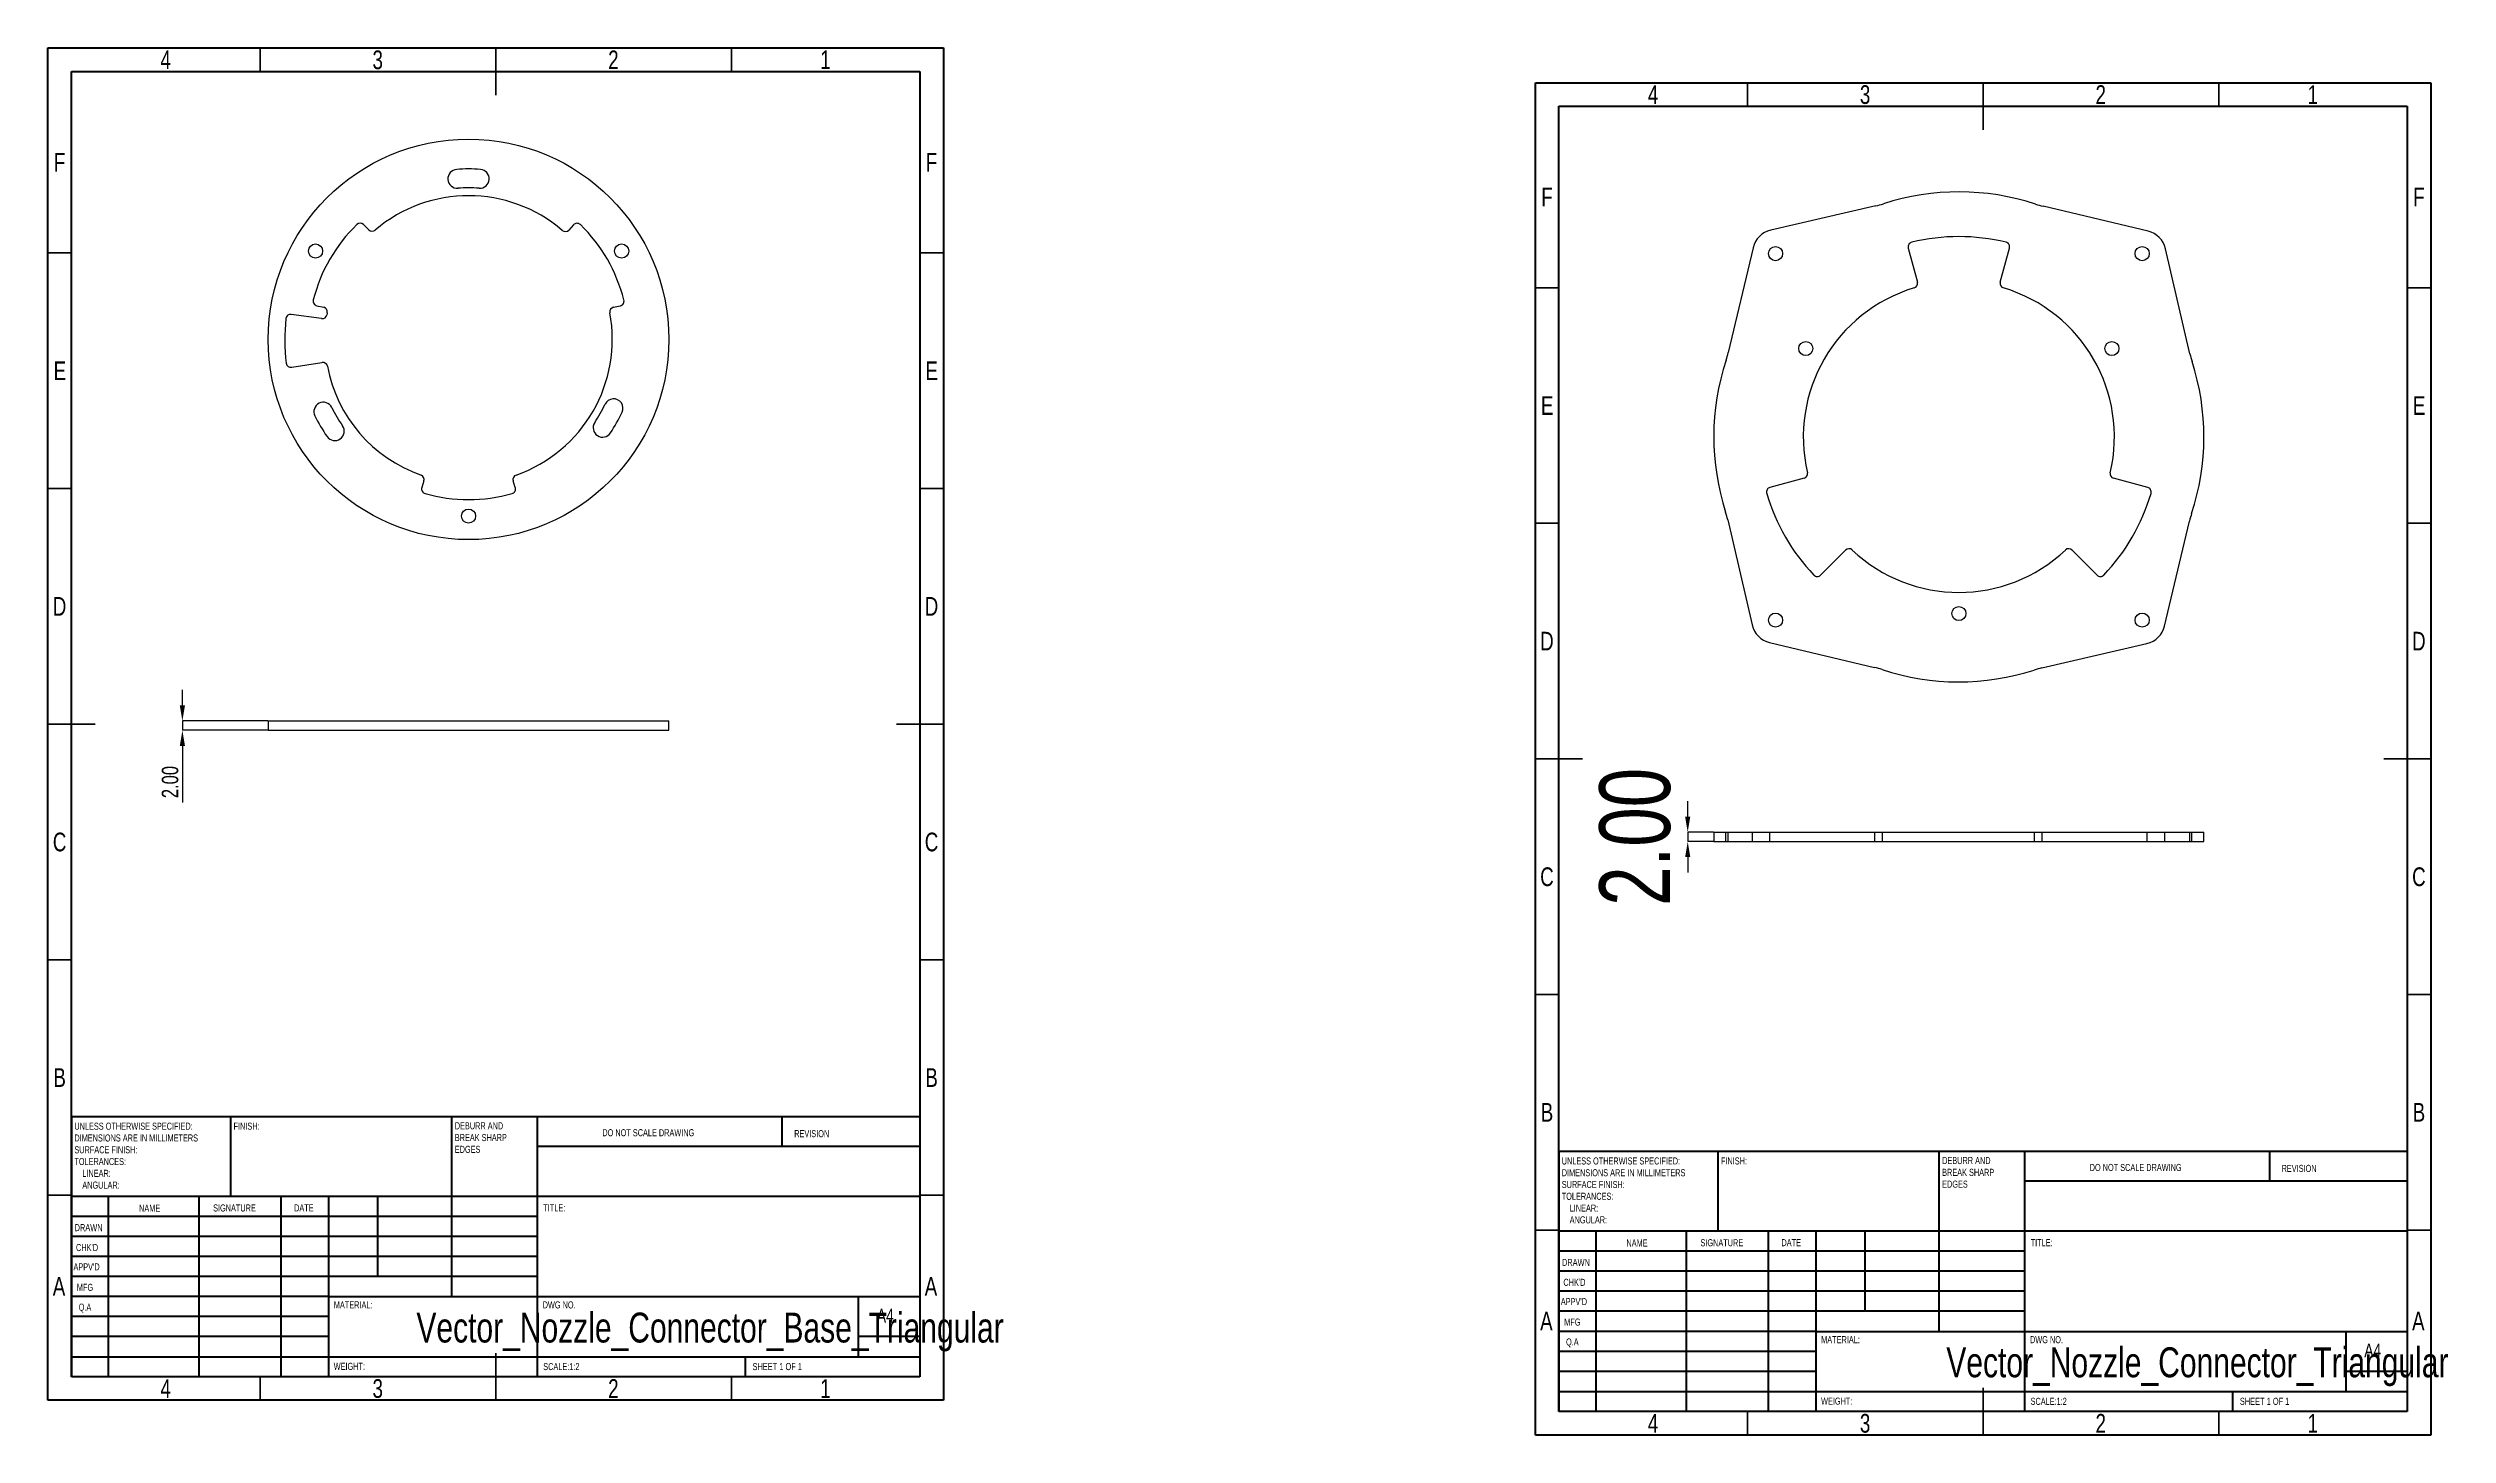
# Model space of a CAD drawing. Header units: inches. Extents: x -8 to 2414, y -1726 to 585.
# Drawn here: x 1895 to 2405, y -852 to -557 of the extents above; entities that cross this region are included whole.
import ezdxf

# ---------------------------------------------------------------- set-up
doc = ezdxf.new("R2010")
doc.units = ezdxf.units.IN
doc.header["$MEASUREMENT"] = 0
doc.styles.add('SLDTEXTSTYLE0', font='TXT', dxfattribs={"width": 0.75})
doc.styles.add('SLDTEXTSTYLE1', font='TXT', dxfattribs={"width": 0.686449})
doc.styles.add('SLDTEXTSTYLE2', font='TXT', dxfattribs={"width": 0.6875})
doc.dimstyles.new('SLDDIMSTYLE1', dxfattribs={"dimtxt": 15, "dimasz": 3.302, "dimexe": 0, "dimexo": 0.0625, "dimgap": 3.75, "dimtad": 1, "dimrnd": 1e-09, "dimzin": 4, "dimdsep": 46, "dimtxsty": 'SLDTEXTSTYLE0', "dimsah": 1, "dimcen": 0.09, "dimadec": 0, "dimazin": 1, "dimtfac": 1, "dimtmove": 0, "dimatfit": 0, "dimfxl": 0, "dimfrac": 2, "dimtolj": 1, "dimtzin": 12, "dimarcsym": 0})
doc.dimstyles.new('SLDDIMSTYLE2', dxfattribs={"dimtxt": 3.5, "dimasz": 3.302, "dimexe": 0, "dimexo": 0.0625, "dimgap": 0.875, "dimtad": 1, "dimrnd": 1e-09, "dimzin": 4, "dimdsep": 46, "dimtxsty": 'SLDTEXTSTYLE0', "dimsah": 1, "dimcen": 0.09, "dimadec": 0, "dimazin": 1, "dimtfac": 1, "dimtmove": 0, "dimatfit": 0, "dimfxl": 0, "dimfrac": 2, "dimtolj": 1, "dimtzin": 12, "dimarcsym": 0})

# ---------------------------------------------------------------- blocks, each defined once
blk = doc.blocks.new('SW_NOTE_0')
at = {"color": 0, "linetype": 'Continuous', "lineweight": 0, "char_height": 1.5, "attachment_point": 1, "style": 'SLDTEXTSTYLE0'}
for s, insert in [('UNLESS OTHERWISE SPECIFIED:', (0, 1.93)), ('SURFACE FINISH:', (0, -3.07)), ('DIMENSIONS ARE IN MILLIMETERS', (0, -0.57)), ('TOLERANCES:', (0, -5.57)), ('LINEAR:', (1.69, -8.07)), ('ANGULAR:', (1.69, -10.57))]:
    blk.add_mtext(s, dxfattribs=dict(at, insert=insert))
blk = doc.blocks.new('SW_NOTE_0_1')
at = {"color": 0, "linetype": 'Continuous', "lineweight": 0, "char_height": 1.5, "attachment_point": 1, "style": 'SLDTEXTSTYLE0'}
for s, insert in [('DEBURR AND', (0, 1.93)), ('BREAK SHARP', (0, -0.57)), ('EDGES', (0, -3.07))]:
    blk.add_mtext(s, dxfattribs=dict(at, insert=insert))
blk = doc.blocks.new('*D314')
at = {"color": 0, "linetype": 'Continuous', "lineweight": -2, "transparency": 16777216}
for p, q in [((1923.85, -696.69), (1923.85, -693.39)), ((1942.01, -699.99), (1923.85, -699.99)), ((1923.85, -699.99), (1923.85, -701.99)), ((1942.01, -701.99), (1923.85, -701.99)), ((1923.85, -705.29), (1923.85, -717.34))]:
    blk.add_line(p, q, dxfattribs=at)
at = {"color": 0, "linetype": 'Continuous', "transparency": 16777216}
for points in [[(1923.3, -696.69), (1924.4, -696.69), (1923.85, -699.99)], [(1923.3, -705.29), (1924.4, -705.29), (1923.85, -701.99)]]:
    blk.add_solid(points, dxfattribs=at)
at = {"layer": 'Defpoints', "color": 0, "linetype": 'Continuous', "transparency": 16777216}
for p in [(1923.85, -701.99), (1942.07, -699.99), (1942.07, -701.99)]:
    blk.add_point(p, dxfattribs=at)
at = {"color": 0, "linetype": 'Continuous', "lineweight": 18, "transparency": 16777216, "insert": (1919.48, -712.97), "char_height": 3.5, "attachment_point": 2, "rotation": 90, "style": 'SLDTEXTSTYLE0'}
blk.add_mtext('\\A1;2.00', dxfattribs=at)
blk = doc.blocks.new('*D316')
at = {"color": 0, "linetype": 'Continuous', "lineweight": -2, "transparency": 16777216}
for p, q in [((2243.24, -720.3), (2243.24, -716.99)), ((2248.71, -723.6), (2243.24, -723.6)), ((2243.24, -723.6), (2243.24, -725.6)), ((2248.71, -725.6), (2243.24, -725.6)), ((2243.24, -728.9), (2243.24, -732.2))]:
    blk.add_line(p, q, dxfattribs=at)
at = {"color": 0, "linetype": 'Continuous', "transparency": 16777216}
for points in [[(2242.69, -720.3), (2243.79, -720.3), (2243.24, -723.6)], [(2242.69, -728.9), (2243.79, -728.9), (2243.24, -725.6)]]:
    blk.add_solid(points, dxfattribs=at)
at = {"layer": 'Defpoints', "color": 0, "linetype": 'Continuous', "transparency": 16777216}
for p in [(2243.24, -725.6), (2248.77, -723.6), (2248.77, -725.6)]:
    blk.add_point(p, dxfattribs=at)
at = {"color": 0, "linetype": 'Continuous', "lineweight": 18, "transparency": 16777216, "insert": (2224.49, -724.6), "char_height": 15, "attachment_point": 2, "rotation": 90, "style": 'SLDTEXTSTYLE0'}
blk.add_mtext('\\A1;2.00', dxfattribs=at)
blk = doc.blocks.new('RTU6TU67')
at = {"color": 7, "linetype": 'Continuous', "lineweight": 25}
for p, q in [((1963.42, -595.77), (1962.29, -594.64)), ((2006.86, -594.7), (2005.84, -595.81)), ((1953.4, -614.62), (1946.96, -613.71)), ((1952.37, -611.88), (1953.83, -612.21)), ((2015.31, -612.21), (2016.77, -611.88)), ((1947.05, -624.94), (1953.47, -623.93)), ((1975.1, -649.05), (1974.65, -650.48)), ((1994.49, -650.48), (1994.04, -649.05))]:
    blk.add_line(p, q, dxfattribs=at)
for centre, radius in [((1984.57, -619.02), 42.5), ((1952.1, -600.27), 1.5), ((2017.05, -600.27), 1.5), ((1984.57, -656.52), 1.5)]:
    blk.add_circle(centre, radius, dxfattribs=at)
for centre, radius, start, end in [((1982.19, -584.93), 2, 94, 274), ((1984.57, -619.02), 36.17, 86, 94), ((1986.96, -584.93), 2, 266, 86), ((1984.57, -619.02), 30.5, 49.3192, 130.4788), ((1984.57, -619.02), 32.17, 86, 94), ((1984.57, -619.02), 34, 134.1613, 165.7635), ((1961.58, -595.35), 1, 45, 134.1613), ((1964.12, -595.06), 1, 225, 310.4788), ((2007.59, -595.38), 1, 45.7635, 137.5), ((1984.57, -619.02), 34, 14.2365, 45.7635), ((2005.11, -595.13), 1, 229.3192, 317.5), ((1952.59, -610.9), 1, 165.7635, 257.5), ((2016.56, -610.9), 1, 282.5, 14.2365), ((1984.57, -619.02), 39, 173.4767, 187.4608), ((1946.82, -614.7), 1, 81.9687, 173.4767), ((1953.54, -613.63), 1, 261.9687, 350.1495), ((1953.62, -613.18), 1, 349.3192, 77.5), ((1984.57, -619.02), 30.5, 169.3192, 170.1495), ((1984.57, -619.02), 30.5, 289.3192, 10.6808), ((2015.53, -613.18), 1, 102.5, 190.6808), ((1946.89, -623.95), 1, 187.4608, 278.9687), ((1953.63, -624.92), 1, 10.7879, 98.9687), ((1984.57, -619.02), 30.5, 190.7879, 250.6808), ((1953.75, -634.36), 2, 26.4687, 206.4687), ((1984.57, -619.02), 36.43, 206.4687, 214.4687), ((1984.57, -619.02), 32.43, 206.4687, 214.4687), ((1984.57, -619.02), 32.06, 326.6036, 334.6036), ((2015.34, -633.63), 2, 334.6036, 154.6036), ((1984.57, -619.02), 36.06, 326.6036, 334.6036), ((1956.19, -638.5), 2, 214.4687, 34.4687), ((2013.01, -637.77), 2, 146.6036, 326.6036), ((1974.15, -648.75), 1, 342.5, 70.6808), ((1975.61, -650.78), 1, 162.5, 254.2365), ((1984.57, -619.02), 34, 254.2365, 285.7635), ((1993.54, -650.78), 1, 285.7635, 17.5), ((1994.99, -648.75), 1, 109.3192, 197.5)]:
    blk.add_arc(centre, radius, start, end, dxfattribs=at)
blk = doc.blocks.new('TYTRY54')
at = {"color": 7, "linetype": 'Continuous', "lineweight": 25}
for p, q in [((2283.14, -590.68), (2260.85, -595.84)), ((2340.92, -596.06), (2318.67, -590.78)), ((2257.12, -599.56), (2251.84, -621.81)), ((2290.03, -599.63), (2291.97, -606.88)), ((2309.56, -606.88), (2311.51, -599.63)), ((2349.79, -622.07), (2344.64, -599.79)), ((2267.94, -648.5), (2260.69, -650.44)), ((2340.84, -650.44), (2333.6, -648.5)), ((2251.74, -657.34), (2256.9, -679.62)), ((2344.42, -679.86), (2349.7, -657.6)), ((2271.43, -669.04), (2276.74, -663.74)), ((2324.8, -663.74), (2330.11, -669.04)), ((2260.62, -683.36), (2282.87, -688.64)), ((2318.4, -688.73), (2340.68, -683.57))]:
    blk.add_line(p, q, dxfattribs=at)
for centre in [(2261.88, -600.82), (2339.66, -600.82), (2268.29, -620.96), (2333.24, -620.96), (2261.88, -678.6), (2300.77, -677.21), (2339.66, -678.6)]:
    blk.add_circle(centre, 1.5, dxfattribs=at)
for centre, radius, start, end in [((2278.62, -571.2), 20, 283.0367, 287.9131), ((2300.77, -639.71), 52, 71.7789, 107.9131), ((2323.28, -571.32), 20, 251.7789, 256.6553), ((2261.98, -600.71), 5, 103.0367, 166.6553), ((2291, -599.37), 1, 103.6192, 195), ((2300.77, -639.71), 42.5, 76.3808, 103.6192), ((2310.54, -599.37), 1, 345, 76.3808), ((2339.76, -600.92), 5, 13.0367, 76.6553), ((2300.77, -639.71), 33, 106.6854, 193.3146), ((2291.01, -607.14), 1, 286.6854, 15), ((2310.53, -607.14), 1, 165, 253.3146), ((2300.77, -639.71), 33, 346.6854, 73.3146), ((2300.77, -639.71), 52, 161.7789, 197.9131), ((2232.38, -617.19), 20, 341.7789, 346.6553), ((2369.28, -617.56), 20, 193.0367, 197.9131), ((2300.77, -639.71), 52, 341.7789, 17.9131), ((2260.95, -651.41), 1, 105, 196.3808), ((2300.77, -639.71), 42.5, 196.3808, 223.6192), ((2267.68, -647.54), 1, 285, 13.3146), ((2300.77, -639.71), 42.5, 316.3808, 343.6192), ((2333.86, -647.54), 1, 166.6854, 255), ((2340.58, -651.41), 1, 343.6192, 75), ((2232.26, -661.85), 20, 13.0367, 17.9131), ((2369.16, -662.22), 20, 161.7789, 166.6553), ((2277.44, -664.44), 1, 46.6854, 135), ((2300.77, -639.71), 33, 226.6854, 313.3146), ((2324.09, -664.44), 1, 45, 133.3146), ((2270.73, -668.34), 1, 223.6192, 315), ((2330.81, -668.34), 1, 225, 316.3808), ((2261.77, -678.49), 5, 193.0367, 256.6553), ((2339.56, -678.7), 5, 283.0367, 346.6553), ((2278.26, -708.1), 20, 71.7789, 76.6553), ((2300.77, -639.71), 52, 251.7789, 287.9131), ((2322.91, -708.22), 20, 103.0367, 107.9131)]:
    blk.add_arc(centre, radius, start, end, dxfattribs=at)

msp = doc.modelspace()

# ---------------------------------------------------------------- linework, layer by layer
at = {"color": 7, "linetype": 'Continuous', "lineweight": 70}
for p, q in [((1895.338, -844.173), (1895.338, -557.173)), ((1895.338, -557.173), (2085.338, -557.173)), ((2085.338, -557.173), (2085.338, -844.173)), ((1900.338, -839.173), (1900.338, -562.173)), ((1900.338, -562.173), (2080.338, -562.173)), ((2080.338, -562.173), (2080.338, -839.173)), ((2210.917, -851.55), (2210.917, -564.55)), ((2210.917, -564.55), (2400.917, -564.55)), ((2400.917, -564.55), (2400.917, -851.55)), ((2215.917, -846.55), (2215.917, -569.55)), ((2215.917, -569.55), (2395.917, -569.55)), ((2395.917, -569.55), (2395.917, -846.55)), ((2080.338, -839.173), (1900.338, -839.173)), ((2085.338, -844.173), (1895.338, -844.173)), ((2395.917, -846.55), (2215.917, -846.55)), ((2400.917, -851.55), (2210.917, -851.55))]:
    msp.add_line(p, q, dxfattribs=at)
at = {"color": 7, "linetype": 'Continuous', "lineweight": 35}
for p, q in [((1940.338, -562.173), (1940.338, -557.173)), ((1990.338, -557.173), (1990.338, -567.173)), ((1990.338, -562.173), (1990.338, -557.173)), ((2040.338, -562.173), (2040.338, -557.173)), ((2255.917, -569.55), (2255.917, -564.55)), ((2305.917, -564.55), (2305.917, -574.55)), ((2305.917, -569.55), (2305.917, -564.55)), ((2355.917, -569.55), (2355.917, -564.55)), ((1900.338, -600.673), (1895.338, -600.673)), ((2080.338, -600.673), (2085.338, -600.673)), ((2215.917, -608.05), (2210.917, -608.05)), ((2395.917, -608.05), (2400.917, -608.05)), ((1900.338, -650.673), (1895.338, -650.673)), ((2080.338, -650.673), (2085.338, -650.673)), ((2215.917, -658.05), (2210.917, -658.05)), ((2395.917, -658.05), (2400.917, -658.05)), ((1895.338, -700.673), (1905.338, -700.673)), ((1900.338, -700.673), (1895.338, -700.673)), ((2085.338, -700.673), (2075.338, -700.673)), ((2080.338, -700.673), (2085.338, -700.673)), ((2210.917, -708.05), (2220.917, -708.05)), ((2215.917, -708.05), (2210.917, -708.05)), ((2400.917, -708.05), (2390.917, -708.05)), ((2395.917, -708.05), (2400.917, -708.05)), ((1900.338, -750.673), (1895.338, -750.673)), ((2080.338, -750.673), (2085.338, -750.673)), ((2215.917, -758.05), (2210.917, -758.05)), ((2395.917, -758.05), (2400.917, -758.05)), ((1900.338, -800.673), (1895.338, -800.673)), ((2080.338, -800.673), (2085.338, -800.673)), ((2215.917, -808.05), (2210.917, -808.05)), ((2395.917, -808.05), (2400.917, -808.05)), ((1990.338, -844.173), (1990.338, -834.173)), ((1940.338, -839.173), (1940.338, -844.173)), ((1990.338, -839.173), (1990.338, -844.173)), ((2040.338, -839.173), (2040.338, -844.173)), ((2305.917, -851.55), (2305.917, -841.55)), ((2255.917, -846.55), (2255.917, -851.55)), ((2305.917, -846.55), (2305.917, -851.55)), ((2355.917, -846.55), (2355.917, -851.55))]:
    msp.add_line(p, q, dxfattribs=at)
at = {"color": 7, "linetype": 'Continuous', "lineweight": 25}
for p, q in [((1942.072, -699.989), (1942.072, -701.989)), ((1942.072, -699.989), (1984.572, -699.989)), ((1942.072, -701.989), (1984.572, -701.989)), ((1984.572, -699.989), (2027.072, -699.989)), ((1984.572, -701.989), (2027.072, -701.989)), ((2027.072, -701.989), (2027.072, -699.989)), ((2248.769, -723.599), (2248.769, -725.599)), ((2248.769, -723.599), (2251.29, -723.599)), ((2248.769, -725.599), (2251.29, -725.599)), ((2251.29, -723.599), (2251.29, -725.599)), ((2251.29, -723.599), (2251.744, -723.599)), ((2251.29, -725.599), (2251.744, -725.599)), ((2251.744, -723.599), (2251.744, -725.599)), ((2251.744, -723.599), (2256.903, -723.599)), ((2251.744, -725.599), (2256.903, -725.599)), ((2256.903, -723.599), (2256.903, -725.599)), ((2256.903, -723.599), (2260.62, -723.599)), ((2256.903, -725.599), (2260.62, -725.599)), ((2260.62, -723.599), (2260.62, -725.599)), ((2260.62, -723.599), (2282.872, -723.599)), ((2260.62, -725.599), (2282.872, -725.599)), ((2282.872, -723.599), (2282.872, -725.599)), ((2282.872, -723.599), (2284.509, -723.599)), ((2282.872, -725.599), (2284.509, -725.599)), ((2284.509, -723.599), (2284.509, -725.599)), ((2284.509, -723.599), (2316.763, -723.599)), ((2284.509, -725.599), (2316.763, -725.599)), ((2316.763, -723.599), (2316.763, -725.599)), ((2316.763, -723.599), (2318.403, -723.599)), ((2316.763, -725.599), (2318.403, -725.599)), ((2318.403, -723.599), (2318.403, -725.599)), ((2318.403, -723.599), (2340.683, -723.599)), ((2318.403, -725.599), (2340.683, -725.599)), ((2340.683, -723.599), (2340.683, -725.599)), ((2340.683, -723.599), (2344.42, -723.599)), ((2340.683, -725.599), (2344.42, -725.599)), ((2344.42, -723.599), (2344.42, -725.599)), ((2344.42, -723.599), (2349.699, -723.599)), ((2344.42, -725.599), (2349.699, -725.599)), ((2349.699, -723.599), (2349.699, -725.599)), ((2349.699, -723.599), (2350.162, -723.599)), ((2349.699, -725.599), (2350.162, -725.599)), ((2350.162, -723.599), (2350.162, -725.599)), ((2350.162, -723.599), (2352.769, -723.599)), ((2350.162, -725.599), (2352.769, -725.599)), ((2352.769, -725.599), (2352.769, -723.599))]:
    msp.add_line(p, q, dxfattribs=at)
at = {"color": 7, "linetype": 'Continuous', "lineweight": 50}
for p, q in [((1900.338, -783.923), (2080.338, -783.923)), ((1900.338, -783.923), (1900.338, -839.173)), ((1934.138, -800.923), (1934.138, -783.923)), ((1980.938, -783.923), (1980.938, -822.173)), ((1999.138, -783.923), (1999.138, -839.173)), ((2051.138, -790.298), (2051.138, -783.923)), ((2080.338, -790.298), (1999.138, -790.298)), ((2215.917, -791.3), (2395.917, -791.3)), ((2215.917, -791.3), (2215.917, -846.55)), ((2249.717, -808.3), (2249.717, -791.3)), ((2296.517, -791.3), (2296.517, -829.55)), ((2314.717, -791.3), (2314.717, -846.55)), ((2366.717, -797.675), (2366.717, -791.3)), ((2395.917, -797.675), (2314.717, -797.675)), ((2080.338, -800.923), (1900.338, -800.923)), ((1908.138, -800.923), (1908.138, -839.173)), ((1927.329, -800.923), (1927.329, -839.173)), ((1944.737, -800.923), (1944.737, -839.173)), ((1954.938, -839.173), (1954.938, -800.923)), ((1965.338, -817.923), (1965.338, -800.923)), ((1999.138, -805.173), (1900.338, -805.173)), ((1999.138, -809.423), (1900.338, -809.423)), ((2395.917, -808.3), (2215.917, -808.3)), ((2223.717, -808.3), (2223.717, -846.55)), ((2242.908, -808.3), (2242.908, -846.55)), ((2260.316, -808.3), (2260.316, -846.55)), ((2270.517, -846.55), (2270.517, -808.3)), ((2280.917, -825.3), (2280.917, -808.3)), ((1999.138, -813.673), (1900.338, -813.673)), ((2314.717, -812.55), (2215.917, -812.55)), ((1999.138, -817.923), (1900.338, -817.923)), ((2314.717, -816.8), (2215.917, -816.8)), ((1954.938, -822.173), (1900.338, -822.173)), ((1954.938, -822.173), (2080.338, -822.173)), ((2067.338, -834.923), (2067.338, -822.173)), ((2314.717, -821.05), (2215.917, -821.05)), ((1954.938, -826.423), (1900.338, -826.423)), ((2314.717, -825.3), (2215.917, -825.3)), ((2270.517, -829.55), (2215.917, -829.55)), ((2270.517, -829.55), (2395.917, -829.55)), ((2382.917, -842.3), (2382.917, -829.55)), ((1954.938, -830.673), (1900.338, -830.673)), ((1900.338, -834.923), (2080.338, -834.923)), ((2043.338, -839.173), (2043.338, -834.923)), ((2080.338, -830.673), (2067.338, -830.673)), ((2270.517, -833.801), (2215.917, -833.801)), ((2270.517, -838.05), (2215.917, -838.05)), ((2395.917, -838.05), (2382.917, -838.05)), ((2215.917, -842.3), (2395.917, -842.3)), ((2358.917, -846.55), (2358.917, -842.3))]:
    msp.add_line(p, q, dxfattribs=at)

# ---------------------------------------------------------------- block references
at = {"color": 3}
for name in ['RTU6TU67', 'TYTRY54']:
    msp.add_blockref(name, (0, 0), dxfattribs=at)
at = {"color": 7, "linetype": 'Continuous', "lineweight": 0}
for name, p in [('SW_NOTE_0', (1900.932, -787.186)), ('SW_NOTE_0_1', (1981.648, -787.104)), ('SW_NOTE_0', (2216.51, -794.563)), ('SW_NOTE_0_1', (2297.226, -794.481))]:
    msp.add_blockref(name, p, dxfattribs=at)

# ---------------------------------------------------------------- texts
for s, insert, char_height, attachment_point, style in [('4', (1920.298, -557.699), 3.969, 2, 'SLDTEXTSTYLE0'), ('3', (1965.298, -557.699), 3.969, 2, 'SLDTEXTSTYLE0'), ('2', (2015.298, -557.699), 3.969, 2, 'SLDTEXTSTYLE0'), ('1', (2060.298, -557.699), 3.969, 2, 'SLDTEXTSTYLE0'), ('4', (2235.877, -565.077), 3.969, 2, 'SLDTEXTSTYLE0'), ('3', (2280.877, -565.077), 3.969, 2, 'SLDTEXTSTYLE0'), ('2', (2330.877, -565.077), 3.969, 2, 'SLDTEXTSTYLE0'), ('1', (2375.877, -565.077), 3.969, 2, 'SLDTEXTSTYLE0'), ('F', (1897.796, -579.449), 3.969, 2, 'SLDTEXTSTYLE0'), ('F', (2082.796, -579.449), 3.969, 2, 'SLDTEXTSTYLE0'), ('F', (2213.374, -586.827), 3.969, 2, 'SLDTEXTSTYLE0'), ('F', (2398.374, -586.827), 3.969, 2, 'SLDTEXTSTYLE0'), ('E', (1897.846, -623.699), 3.969, 2, 'SLDTEXTSTYLE0'), ('E', (2082.846, -623.699), 3.969, 2, 'SLDTEXTSTYLE0'), ('E', (2213.425, -631.077), 3.969, 2, 'SLDTEXTSTYLE0'), ('E', (2398.425, -631.077), 3.969, 2, 'SLDTEXTSTYLE0'), ('D', (1897.791, -673.699), 3.969, 2, 'SLDTEXTSTYLE0'), ('D', (2082.791, -673.699), 3.969, 2, 'SLDTEXTSTYLE0'), ('D', (2213.369, -681.077), 3.969, 2, 'SLDTEXTSTYLE0'), ('D', (2398.369, -681.077), 3.969, 2, 'SLDTEXTSTYLE0'), ('C', (1897.797, -723.699), 3.969, 2, 'SLDTEXTSTYLE0'), ('C', (2082.797, -723.699), 3.969, 2, 'SLDTEXTSTYLE0'), ('C', (2213.375, -731.077), 3.969, 2, 'SLDTEXTSTYLE0'), ('C', (2398.375, -731.077), 3.969, 2, 'SLDTEXTSTYLE0'), ('B', (1897.809, -773.699), 3.969, 2, 'SLDTEXTSTYLE0'), ('B', (2082.809, -773.699), 3.969, 2, 'SLDTEXTSTYLE0'), ('B', (2213.387, -781.077), 3.969, 2, 'SLDTEXTSTYLE0'), ('B', (2398.387, -781.077), 3.969, 2, 'SLDTEXTSTYLE0'), ('FINISH:', (1934.71, -785.254), 1.5, 1, 'SLDTEXTSTYLE0'), ('DO NOT SCALE DRAWING', (2012.953, -786.64), 1.5, 1, 'SLDTEXTSTYLE0'), ('REVISION', (2053.666, -786.838), 1.5, 1, 'SLDTEXTSTYLE0'), ('FINISH:', (2250.288, -792.631), 1.5, 1, 'SLDTEXTSTYLE0'), ('DO NOT SCALE DRAWING', (2328.531, -794.017), 1.5, 1, 'SLDTEXTSTYLE0'), ('REVISION', (2369.244, -794.216), 1.5, 1, 'SLDTEXTSTYLE0'), ('NAME', (1914.661, -802.672), 1.5, 1, 'SLDTEXTSTYLE0'), ('SIGNATURE', (1930.372, -802.611), 1.5, 1, 'SLDTEXTSTYLE0'), ('DATE', (1947.553, -802.597), 1.5, 1, 'SLDTEXTSTYLE0'), ('TITLE:', (2000.428, -802.597), 1.5, 1, 'SLDTEXTSTYLE0'), ('DRAWN', (1900.982, -806.788), 1.5, 1, 'SLDTEXTSTYLE1'), ("CHK'D", (1901.278, -811.011), 1.5, 1, 'SLDTEXTSTYLE0'), ('DRAWN', (2216.56, -814.166), 1.5, 1, 'SLDTEXTSTYLE1'), ('NAME', (2230.239, -810.049), 1.5, 1, 'SLDTEXTSTYLE0'), ('SIGNATURE', (2245.95, -809.989), 1.5, 1, 'SLDTEXTSTYLE0'), ('DATE', (2263.131, -809.974), 1.5, 1, 'SLDTEXTSTYLE0'), ('TITLE:', (2316.007, -809.974), 1.5, 1, 'SLDTEXTSTYLE0'), ('A', (1897.678, -818.006), 3.969, 2, 'SLDTEXTSTYLE0'), ("APPV'D", (1900.74, -815.107), 1.5, 1, 'SLDTEXTSTYLE0'), ('MFG', (1901.462, -819.457), 1.5, 1, 'SLDTEXTSTYLE0'), ('A', (2082.678, -818.006), 3.969, 2, 'SLDTEXTSTYLE0'), ("CHK'D", (2216.856, -818.389), 1.5, 1, 'SLDTEXTSTYLE0'), ('Q.A', (1901.847, -823.669), 1.5, 1, 'SLDTEXTSTYLE0'), ('MATERIAL:', (1955.984, -823.187), 1.5, 1, 'SLDTEXTSTYLE0'), ('DWG NO.', (2000.291, -823.187), 1.5, 1, 'SLDTEXTSTYLE0'), ('A4', (2071.209, -824.767), 2.9104, 1, 'SLDTEXTSTYLE0'), ("APPV'D", (2216.318, -822.485), 1.5, 1, 'SLDTEXTSTYLE0'), ('Vector_Nozzle_Connector_Base_Triangular', (2035.806, -825.566), 6.35, 2, 'SLDTEXTSTYLE0'), ('A', (2213.256, -825.383), 3.969, 2, 'SLDTEXTSTYLE0'), ('MFG', (2217.041, -826.835), 1.5, 1, 'SLDTEXTSTYLE0'), ('A', (2398.256, -825.383), 3.969, 2, 'SLDTEXTSTYLE0'), ('Q.A', (2217.426, -831.046), 1.5, 1, 'SLDTEXTSTYLE0'), ('MATERIAL:', (2271.563, -830.564), 1.5, 1, 'SLDTEXTSTYLE0'), ('Vector_Nozzle_Connector_Triangular', (2351.382, -832.944), 6.35, 2, 'SLDTEXTSTYLE0'), ('DWG NO.', (2315.87, -830.564), 1.5, 1, 'SLDTEXTSTYLE0'), ('A4', (2386.788, -832.144), 2.9104, 1, 'SLDTEXTSTYLE0'), ('4', (1920.298, -839.699), 3.969, 2, 'SLDTEXTSTYLE0'), ('WEIGHT:', (1955.956, -836.224), 1.4986, 1, 'SLDTEXTSTYLE0'), ('3', (1965.298, -839.699), 3.969, 2, 'SLDTEXTSTYLE0'), ('SCALE:1:2', (2000.412, -836.273), 1.5, 1, 'SLDTEXTSTYLE0'), ('2', (2015.298, -839.699), 3.969, 2, 'SLDTEXTSTYLE0'), ('SHEET 1 OF 1', (2044.817, -836.273), 1.5, 1, 'SLDTEXTSTYLE2'), ('1', (2060.298, -839.699), 3.969, 2, 'SLDTEXTSTYLE0'), ('WEIGHT:', (2271.535, -843.601), 1.4986, 1, 'SLDTEXTSTYLE0'), ('SCALE:1:2', (2315.991, -843.65), 1.5, 1, 'SLDTEXTSTYLE0'), ('SHEET 1 OF 1', (2360.395, -843.65), 1.5, 1, 'SLDTEXTSTYLE2'), ('4', (2235.877, -847.077), 3.969, 2, 'SLDTEXTSTYLE0'), ('3', (2280.877, -847.077), 3.969, 2, 'SLDTEXTSTYLE0'), ('2', (2330.877, -847.077), 3.969, 2, 'SLDTEXTSTYLE0'), ('1', (2375.877, -847.077), 3.969, 2, 'SLDTEXTSTYLE0')]:
    msp.add_mtext(s, dxfattribs=dict(at, insert=insert, char_height=char_height, attachment_point=attachment_point, style=style))

# ---------------------------------------------------------------- dimensions: what is measured, and where the dimension line sits
at = {"color": 7, "linetype": 'Continuous', "lineweight": 18}
for base, p1, p2, dimstyle, picture, middle in [((1923.852, -701.989), (1942.072, -699.989), (1942.072, -701.989), 'SLDDIMSTYLE2', '*D314', (1923.852, -712.968)), ((2243.236, -725.599), (2248.769, -723.599), (2248.769, -725.599), 'SLDDIMSTYLE1', '*D316', (2243.236, -724.599))]:
    dim = msp.add_linear_dim(base=base, p1=p1, p2=p2, angle=90, dimstyle=dimstyle, dxfattribs=at)
    dim.commit()
    dim.dimension.update_dxf_attribs({"geometry": picture, "text_midpoint": middle, "dimtype": 160})

doc.saveas('drawing.dxf')
